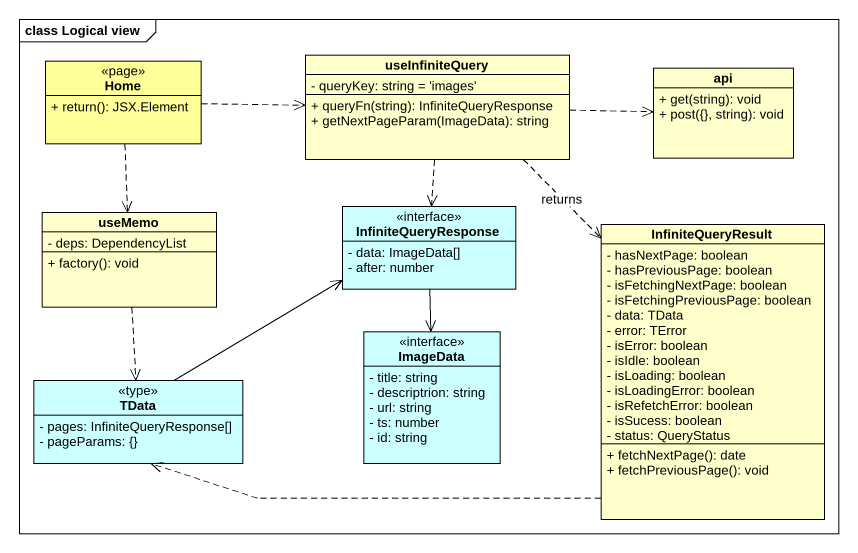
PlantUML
@startuml
mainframe class Logical view
hide circle
hide empty members
skinparam classAttributeIconSize 0
class Home <<page>> #FFFE99 {
  + return(): JSX.Element
}
class useInfiniteQuery {
  - queryKey: string = 'images'
  + queryFn(string): InfiniteQueryResponse
  + getNextPageParam(ImageData): string
}
class api {
  + get(string): void
  + post({}, string): void
}
class useMemo {
  - deps: DependencyList
  + factory(): void
}
class InfiniteQueryResponse <<interface>> #CCFFFF {
  - data: ImageData[]
  - after: number
}
class InfiniteQueryResult {
  - hasNextPage: boolean
  - hasPreviousPage: boolean
  - isFetchingNextPage: boolean
  - isFetchingPreviousPage: boolean
  - data: TData
  - error: TError
  - isError: boolean
  - isIdle: boolean
  - isLoading: boolean
  - isLoadingError: boolean
  - isRefetchError: boolean
  - isSucess: boolean
  - status: QueryStatus
  + fetchNextPage(): date
  + fetchPreviousPage(): void
}
class ImageData <<interface>> #CCFFFF {
  - title: string
  - descriptrion: string
  - url: string
  - ts: number
  - id: string
}
class TData <<type>> #CCFFFF {
  - pages: InfiniteQueryResponse[]
  - pageParams: {}
}
Home .right.> useInfiniteQuery
Home ..> useMemo
useInfiniteQuery .right.> api
useInfiniteQuery ..> InfiniteQueryResponse
useInfiniteQuery ..> InfiniteQueryResult : returns
useMemo ..> TData
InfiniteQueryResponse --> ImageData
InfiniteQueryResult .left.> TData
TData -right-> InfiniteQueryResponse
@enduml
